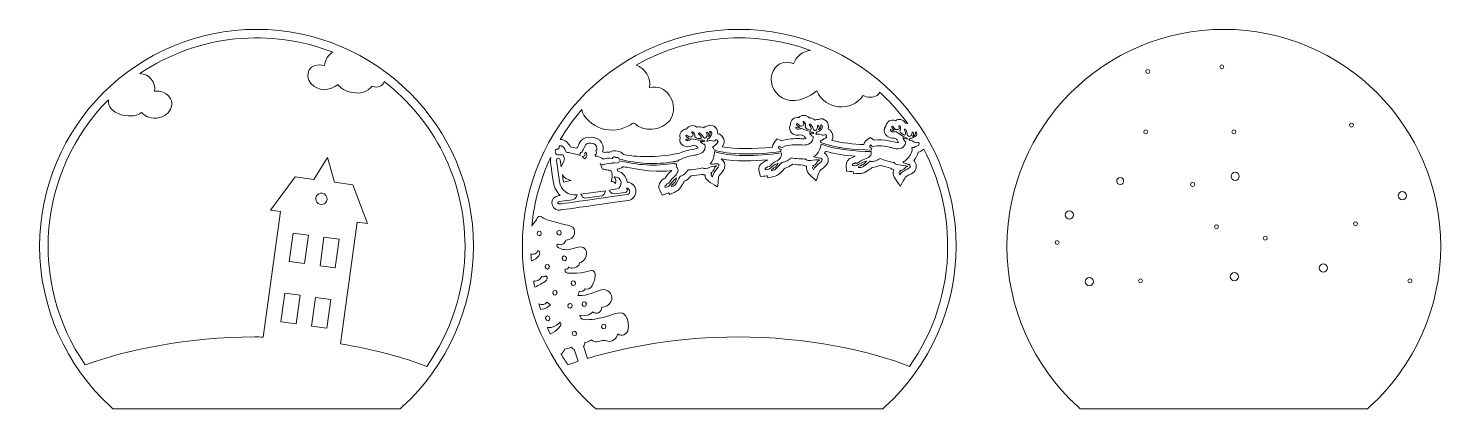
# Model space of a CAD drawing. Header units: inches. Extents: x 51 to 2389, y 25 to 398.
# Drawn here: x 1005 to 2389, y 25 to 398 of the extents above; entities that cross this region are included whole.
import ezdxf

# ---------------------------------------------------------------- set-up
doc = ezdxf.new("R2010")
doc.units = ezdxf.units.IN
doc.header["$MEASUREMENT"] = 0
doc.layers.add('_U+0421_U+043B_U+043E_U+0439 1', color=7, linetype='Continuous')

msp = doc.modelspace()

# ---------------------------------------------------------------- linework, layer by layer
at = {"layer": '_U+0421_U+043B_U+043E_U+0439 1', "color": 1, "lineweight": 9, "true_color": 0xff0000}
for points in [[(1261, 169.1), (1264.9, 197), (1279.8, 195), (1275.9, 167), (1261, 169.1)], [(1309.9, 190.8), (1306, 162.9), (1291.1, 164.9), (1295, 192.9), (1309.9, 190.8)], [(1271.6, 135.9), (1267.7, 107.9), (1252.8, 110), (1256.7, 137.9), (1271.6, 135.9)], [(1301.7, 131.7), (1297.8, 103.8), (1282.9, 105.8), (1286.8, 133.8), (1301.7, 131.7)]]:
    msp.add_lwpolyline(points, dxfattribs=at)
for points, knots in [([(1083.7, 327.7), (1081.9, 313.4), (1105.6, 308.6), (1114.1, 313.8), (1114.3, 313.9), (1115.9, 315), (1116, 315.3), (1117.8, 314.1), (1120.3, 310.1), (1128.3, 309.7), (1144.5, 308.9), (1151.6, 326.2), (1140.2, 333.4), (1136.9, 335.4), (1132.7, 336.7), (1129, 336), (1130.4, 344.9), (1123.8, 353.2), (1114.5, 353.3), (1172.5, 392.6), (1243.9, 397.8), (1303.7, 374.2), (1299.4, 372.3), (1296.2, 366.8), (1295.4, 361.2), (1280.8, 365.2), (1275, 351.7), (1282.2, 343.5), (1288.8, 335.8), (1301.4, 336.2), (1308.7, 342.7), (1311.9, 336), (1333.5, 328.4), (1342.1, 341.1), (1347.3, 338.3), (1353.7, 341.8), (1354, 345.5), (1402.2, 308.2), (1433.2, 249.7), (1433.2, 184.1), (1433.2, 140.2), (1419.3, 99.5), (1395.7, 66.2), (1373.4, 74.8), (1344.5, 82.9), (1311.1, 88.3), (1311.1, 88.3), (1327.6, 207.6), (1327.6, 207.6), (1327.6, 207.6), (1337.5, 206.2), (1337.5, 206.2), (1337.5, 206.2), (1323.2, 244.3), (1323.2, 244.3), (1323.2, 244.3), (1305.4, 246.7), (1305.4, 246.7), (1305.4, 246.7), (1298.5, 271.1), (1298.5, 271.1), (1298.5, 271.1), (1285, 249.6), (1285, 249.6), (1285, 249.6), (1266.7, 252.1), (1266.7, 252.1), (1266.7, 252.1), (1242.6, 219.4), (1242.6, 219.4), (1242.6, 219.4), (1252.5, 218), (1252.5, 218), (1252.5, 218), (1235.4, 95), (1235.4, 95), (1232.7, 95), (1229.9, 95.1), (1227.1, 95.1), (1160.8, 95.1), (1100.7, 82.1), (1061, 67.8), (1005.2, 148.2), (1014.3, 257.6), (1083.7, 327.7)], [0, 0, 0, 0, 1, 1, 1, 2, 2, 2, 3, 3, 3, 4, 4, 4, 5, 5, 5, 6, 6, 6, 7, 7, 7, 8, 8, 8, 9, 9, 9, 10, 10, 10, 11, 11, 11, 12, 12, 12, 13, 13, 13, 14, 14, 14, 15, 15, 15, 16, 16, 16, 17, 17, 17, 18, 18, 18, 19, 19, 19, 20, 20, 20, 21, 21, 21, 22, 22, 22, 23, 23, 23, 24, 24, 24, 25, 25, 25, 26, 26, 26, 27, 27, 27, 28, 28, 28, 28]), ([(1228.9, 396.7), (1111.7, 396.7), (1016.3, 301.3), (1016.3, 184.1), (1016.3, 124.4), (1041.7, 67), (1085.9, 26.8), (1085.9, 26.8), (1088.2, 24.7), (1088.2, 24.7), (1088.2, 24.7), (1369.6, 24.7), (1369.6, 24.7), (1369.6, 24.7), (1372, 26.8), (1372, 26.8), (1416.1, 67), (1441.5, 124.4), (1441.5, 184.1), (1441.5, 301.3), (1346.1, 396.7), (1228.9, 396.7)], [0, 0, 0, 0, 1, 1, 1, 2, 2, 2, 3, 3, 3, 4, 4, 4, 5, 5, 5, 6, 6, 6, 7, 7, 7, 7]), ([(1702, 396.7), (1584.7, 396.7), (1489.4, 301.3), (1489.4, 184.1), (1489.4, 124.4), (1514.7, 67), (1558.9, 26.8), (1558.9, 26.8), (1561.3, 24.7), (1561.3, 24.7), (1561.3, 24.7), (1842.6, 24.7), (1842.6, 24.7), (1842.6, 24.7), (1845, 26.8), (1845, 26.8), (1889.2, 67), (1914.5, 124.4), (1914.5, 184.1), (1914.5, 301.3), (1819.2, 396.7), (1702, 396.7)], [0, 0, 0, 0, 1, 1, 1, 2, 2, 2, 3, 3, 3, 4, 4, 4, 5, 5, 5, 6, 6, 6, 7, 7, 7, 7]), ([(1547.7, 318), (1547.7, 310.9), (1559.8, 301.7), (1566.6, 299.5), (1576.3, 296.4), (1587.1, 298), (1595.4, 303.2), (1596.5, 303.9), (1597.6, 305.3), (1598.8, 304.8), (1600.2, 304.2), (1601.4, 302.6), (1602.8, 301.8), (1613.4, 295.3), (1631.3, 299.1), (1636.2, 311.6), (1641.5, 325.1), (1630.6, 344), (1614, 339.4), (1616, 349), (1609.1, 358.9), (1600.9, 361.6), (1654.2, 392), (1717.1, 396), (1771.9, 376), (1764.5, 375.3), (1757.8, 370.5), (1755.1, 362.9), (1749, 365.9), (1741.8, 364.6), (1737.2, 359.1), (1723.5, 342.3), (1746.8, 311.1), (1777.9, 336.4), (1785.9, 317.7), (1811.7, 314.9), (1823.3, 331.9), (1827.3, 329.6), (1833.4, 329.6), (1837.1, 331.9), (1838.7, 332.9), (1839.4, 334), (1839.4, 335.2), (1849.7, 325.8), (1858.9, 315.5), (1867.1, 304.3), (1866.3, 304.6), (1865.6, 304.8), (1864.9, 304.8), (1862.9, 308.5), (1858.2, 309.5), (1855, 307.1), (1850.9, 308.9), (1846.2, 306.3), (1845.7, 301.9), (1841.1, 296.4), (1846.8, 289.2), (1854.2, 290.1), (1855.3, 289.4), (1855.6, 289.2), (1856.7, 288.5), (1857, 287.5), (1857.5, 286.6), (1858, 285.6), (1855.9, 285.2), (1843.3, 289.9), (1834.1, 288), (1834.1, 288.1), (1830.2, 290.8), (1830.2, 290.8), (1826.7, 287.9), (1824.7, 286.9), (1824.1, 283.7), (1813.9, 284.1), (1802.9, 285.3), (1792.7, 287.8), (1794.7, 291.3), (1793.4, 297.2), (1789.2, 298.9), (1790.7, 304.9), (1785.5, 311), (1779.7, 308.3), (1778.5, 308.4), (1777.3, 308.1), (1776.3, 307.6), (1774.7, 309.3), (1772.5, 310), (1770.4, 309.8), (1767.9, 313), (1763.1, 313.1), (1760.3, 310.1), (1755.9, 311), (1751.9, 307.5), (1752.2, 303.2), (1748.7, 296.8), (1755.9, 291), (1762.8, 293.3), (1764.1, 292.7), (1764.4, 292.6), (1765.6, 292.1), (1766.1, 291.2), (1766.7, 290.3), (1767.4, 289.5), (1765.8, 288.9), (1762.5, 289.4), (1760.7, 289.5), (1756.2, 289.7), (1748.8, 289.5), (1743.5, 287.3), (1743.5, 287.4), (1739.1, 289.3), (1739.1, 289.3), (1736.2, 285.8), (1734.6, 284.4), (1734.5, 281.3), (1716.6, 279.3), (1697.4, 279), (1685.3, 281.6), (1689.7, 286.8), (1685.4, 293.8), (1681, 294.4), (1681.1, 300.6), (1674.7, 305.3), (1669.6, 301.4), (1668.5, 301.3), (1667.4, 300.8), (1666.5, 300), (1664.7, 301.3), (1662.4, 301.6), (1660.3, 300.8), (1657.1, 303.4), (1652.3, 302.4), (1650.3, 298.9), (1646, 298.9), (1642.7, 294.6), (1644, 290.4), (1641.9, 283.4), (1650.3, 279.3), (1656.5, 283), (1657.9, 282.8), (1658.1, 282.8), (1659.5, 282.6), (1660.1, 281.8), (1661, 281.1), (1661.8, 280.4), (1656.7, 278.5), (1650.9, 278.9), (1642.8, 275.1), (1626.1, 271.8), (1605.4, 270.5), (1588.6, 273.9), (1587.1, 275.8), (1584.9, 276.9), (1582.6, 277.1), (1580.2, 278.1), (1577.4, 277.8), (1575.2, 276.4), (1573.4, 276.5), (1571.6, 276.3), (1569.7, 275.9), (1569.1, 276.2), (1568.6, 276.5), (1568.1, 276.7), (1570, 280.8), (1567.9, 291.8), (1554.4, 291), (1545.7, 290.5), (1544.7, 282.6), (1543.4, 280.7), (1543.1, 280.6), (1542.9, 280.4), (1542.6, 280.2), (1540, 280.8), (1538, 281.1), (1536.5, 281.6), (1535.2, 284.2), (1531.4, 289.1), (1526.6, 288.8), (1532.8, 299.2), (1539.8, 308.9), (1547.7, 318)], [0, 0, 0, 0, 1, 1, 1, 2, 2, 2, 3, 3, 3, 4, 4, 4, 5, 5, 5, 6, 6, 6, 7, 7, 7, 8, 8, 8, 9, 9, 9, 10, 10, 10, 11, 11, 11, 12, 12, 12, 13, 13, 13, 14, 14, 14, 15, 15, 15, 16, 16, 16, 17, 17, 17, 18, 18, 18, 19, 19, 19, 20, 20, 20, 21, 21, 21, 22, 22, 22, 23, 23, 23, 24, 24, 24, 25, 25, 25, 26, 26, 26, 27, 27, 27, 28, 28, 28, 29, 29, 29, 30, 30, 30, 31, 31, 31, 32, 32, 32, 33, 33, 33, 34, 34, 34, 35, 35, 35, 36, 36, 36, 37, 37, 37, 38, 38, 38, 39, 39, 39, 40, 40, 40, 41, 41, 41, 42, 42, 42, 43, 43, 43, 44, 44, 44, 45, 45, 45, 46, 46, 46, 47, 47, 47, 48, 48, 48, 49, 49, 49, 50, 50, 50, 51, 51, 51, 52, 52, 52, 53, 53, 53, 54, 54, 54, 55, 55, 55, 56, 56, 56, 57, 57, 57, 58, 58, 58, 59, 59, 59, 60, 60, 60, 60]), ([(2176.9, 396.7), (2059.6, 396.7), (1964.3, 301.3), (1964.3, 184.1), (1964.3, 124.4), (1989.6, 67), (2033.8, 26.8), (2033.8, 26.8), (2036.2, 24.7), (2036.2, 24.7), (2036.2, 24.7), (2317.5, 24.7), (2317.5, 24.7), (2317.5, 24.7), (2319.9, 26.8), (2319.9, 26.8), (2364.1, 67), (2389.4, 124.4), (2389.4, 184.1), (2389.4, 301.3), (2294.1, 396.7), (2176.9, 396.7)], [0, 0, 0, 0, 1, 1, 1, 2, 2, 2, 3, 3, 3, 4, 4, 4, 5, 5, 5, 6, 6, 6, 7, 7, 7, 7]), ([(2174.9, 358), (2172.3, 358), (2172.3, 361.9), (2174.9, 361.9), (2177.5, 361.9), (2177.5, 358), (2174.9, 358)], [0, 0, 0, 0, 1, 1, 1, 2, 2, 2, 2]), ([(2102.3, 357.4), (2104.9, 357.4), (2104.9, 353.5), (2102.3, 353.5), (2099.7, 353.5), (2099.7, 357.4), (2102.3, 357.4)], [0, 0, 0, 0, 1, 1, 1, 2, 2, 2, 2]), ([(2300, 302.8), (2300, 305.4), (2303.9, 305.4), (2303.9, 302.8), (2303.9, 300.2), (2300, 300.2), (2300, 302.8)], [0, 0, 0, 0, 1, 1, 1, 2, 2, 2, 2]), ([(2100.4, 294.2), (2097.8, 294.2), (2097.8, 298.2), (2100.4, 298.2), (2103, 298.2), (2103, 294.2), (2100.4, 294.2)], [0, 0, 0, 0, 1, 1, 1, 2, 2, 2, 2]), ([(2186.8, 294.2), (2184.2, 294.2), (2184.2, 298.2), (2186.8, 298.2), (2189.4, 298.2), (2189.4, 294.2), (2186.8, 294.2)], [0, 0, 0, 0, 1, 1, 1, 2, 2, 2, 2]), ([(1517.3, 271.4), (1517.3, 271.3), (1517.2, 271.4), (1517.3, 271.3), (1516.4, 268.8), (1516.6, 269.2), (1519.8, 246.6), (1520.5, 241.6), (1523, 237.1), (1526.6, 233.8), (1526.6, 233.8), (1524.5, 233.5), (1524.5, 233.5), (1516.3, 232.4), (1516.4, 220.6), (1524.5, 219.5), (1525.9, 219.3), (1521.1, 218.8), (1593.1, 228.9), (1597.3, 229.5), (1601.3, 233.6), (1600.5, 239.2), (1599.9, 243.4), (1596.4, 246.7), (1592.1, 247), (1591.6, 252), (1588, 256.4), (1582.9, 257.7), (1582.7, 258.4), (1582.6, 258.7), (1582.2, 259.6), (1584.2, 259.8), (1586.1, 260.6), (1587.6, 262), (1589.3, 261.7), (1591, 261.5), (1592.7, 261.2), (1625.8, 254.8), (1635.5, 258.8), (1635.8, 258.4), (1632.1, 254.2), (1632.6, 256), (1629.3, 250.9), (1627.9, 250.5), (1626.7, 249.6), (1625.9, 248.4), (1623.4, 246.4), (1622.2, 242.8), (1624.2, 238.9), (1624.2, 238.9), (1626.5, 234.2), (1626.5, 234.2), (1631.2, 235.8), (1631.8, 236), (1632.7, 236.4), (1632.7, 236.4), (1633.8, 234.7), (1633.8, 234.7), (1642.5, 238.8), (1642.6, 238.6), (1645.5, 243.2), (1646.7, 245.2), (1647.6, 246.7), (1648.1, 247.7), (1650.9, 249), (1651.4, 249.5), (1654.7, 253.1), (1657.9, 253.3), (1662.1, 254), (1664.9, 254.5), (1666.1, 254.2), (1667.2, 254), (1668.4, 254.1), (1668.6, 248.5), (1673.1, 246.9), (1680.8, 242.3), (1681.9, 253.3), (1681.2, 252), (1683.8, 255.1), (1685, 256.5), (1686.8, 258.8), (1687.4, 260.6), (1688.6, 264), (1687.4, 267.7), (1684.4, 269.7), (1698.2, 267), (1715.9, 267.5), (1729.9, 268.8), (1729.5, 268.3), (1729.4, 268.2), (1729.1, 268), (1727.7, 267.9), (1726.3, 267.2), (1725.3, 266.2), (1722.5, 264.9), (1720.4, 261.8), (1721.5, 257.4), (1721.5, 257.4), (1722.7, 252.3), (1722.7, 252.3), (1727.7, 252.8), (1728.3, 252.9), (1729.2, 253), (1729.2, 253), (1730, 251.1), (1730, 251.1), (1739.4, 253.3), (1739.4, 253), (1743.2, 256.8), (1744.9, 258.6), (1746, 259.8), (1746.8, 260.7), (1749.8, 261.3), (1750.4, 261.7), (1754.4, 264.4), (1757.2, 264), (1761.7, 263.7), (1764.7, 263.6), (1765.6, 263.1), (1766.6, 262.6), (1768, 262.4), (1766.9, 256.8), (1771.2, 254.1), (1777.5, 248.1), (1781, 258.9), (1780.3, 257.8), (1783.2, 260), (1784.7, 261.1), (1786.9, 262.9), (1787.9, 264.5), (1790.3, 268.2), (1789.1, 273), (1785.6, 275.2), (1785.9, 275.9), (1786.2, 276.5), (1786.5, 277.2), (1795.9, 274.5), (1805.9, 273), (1815.5, 272.3), (1813.7, 271.5), (1813, 271.4), (1812.2, 270.8), (1809, 270.1), (1806.6, 267.3), (1806.7, 262.9), (1806.7, 262.9), (1807, 257.7), (1807, 257.7), (1811.9, 257.2), (1812.5, 257.2), (1813.5, 257.1), (1813.5, 257.1), (1813.8, 255.1), (1813.8, 255.1), (1823.4, 255.4), (1823.5, 255.1), (1827.9, 258.2), (1829.9, 259.5), (1831.3, 260.5), (1832.2, 261.3), (1835.5, 261.3), (1836.2, 261.7), (1840.4, 263.5), (1843.5, 262.4), (1847.6, 261.3), (1850.3, 260.7), (1851.1, 260), (1852.1, 259.4), (1853.3, 258.9), (1851.3, 253.7), (1854.7, 250.4), (1859.9, 243), (1865.4, 252.7), (1864.4, 251.9), (1867.8, 253.6), (1869.5, 254.4), (1872, 255.7), (1873.3, 257.1), (1876.3, 260.2), (1876.1, 265.2), (1873.1, 268), (1874.7, 270.2), (1876.6, 273.5), (1877.2, 276.3), (1879.1, 276.8), (1881.1, 277.4), (1882.7, 279.3), (1897.7, 250.9), (1906.2, 218.5), (1906.2, 184.1), (1906.2, 140.2), (1892.4, 99.5), (1868.8, 66.2), (1829.3, 81.5), (1768.9, 95.1), (1700.2, 95.1), (1643.7, 95.1), (1591.8, 85.7), (1553.1, 74), (1553.1, 74), (1549.3, 86.2), (1549.3, 86.2), (1550.2, 86.9), (1550.7, 88), (1550.4, 89.4), (1554.4, 90.4), (1554.6, 91), (1556.4, 91.6), (1556.7, 91.6), (1556.9, 91.8), (1556.9, 92.1), (1560.7, 89), (1564.4, 90.9), (1568.1, 91.6), (1571.6, 92.3), (1574.5, 89), (1579, 92.1), (1581.1, 93.5), (1582.3, 95.7), (1583.1, 98.1), (1586.3, 94.9), (1592.2, 97.1), (1593.2, 103.3), (1594.1, 109), (1591.7, 119), (1585.1, 118.8), (1579.4, 118.6), (1572.2, 114.3), (1560.4, 112.6), (1553.5, 111.6), (1545.3, 111.3), (1545.7, 116.3), (1546.9, 115.3), (1553.1, 116.2), (1554.7, 116.9), (1555, 117.1), (1557.6, 118.6), (1558.4, 119.6), (1561.9, 116.6), (1566.8, 118.8), (1567.4, 124.4), (1570.9, 124.1), (1574.5, 126), (1576.2, 129.4), (1579.2, 135.4), (1574.7, 141.4), (1568.9, 141.5), (1563.1, 141.5), (1553.5, 134.4), (1543.9, 135.8), (1544.3, 137), (1545.2, 140.1), (1545.1, 140.1), (1548.1, 139), (1550, 140.1), (1550.8, 142.1), (1553.5, 141.3), (1556, 142), (1557.7, 145.3), (1559.4, 148.6), (1563.2, 156.9), (1558.9, 159.9), (1556.1, 161.8), (1555.1, 158.2), (1542.9, 157.6), (1539.9, 157.4), (1536.8, 157.4), (1533.8, 157.7), (1531.5, 157.9), (1530.4, 161.5), (1531.4, 161.4), (1533.1, 161.4), (1534.1, 162.2), (1534.9, 163.4), (1535.9, 163.1), (1536.9, 162.5), (1538.1, 162.5), (1541.7, 162.4), (1544.9, 164.6), (1545.5, 167.6), (1551, 168.9), (1555.8, 178.8), (1549.2, 182.7), (1545.4, 184.9), (1540.7, 181), (1532.4, 180.6), (1528.4, 180.5), (1521.6, 182.7), (1523.5, 185.9), (1523.7, 186.3), (1526.8, 184.5), (1529.4, 186.3), (1531, 187.4), (1531.5, 188.6), (1532.1, 190.1), (1541.8, 190.1), (1543, 202), (1536.9, 203.8), (1534.8, 204.5), (1511.8, 209.4), (1508, 212.8), (1506.5, 214.1), (1504.4, 213.4), (1503.9, 211.4), (1503.6, 209.8), (1500.9, 207.3), (1498.7, 204.1), (1501, 228), (1507.4, 250.6), (1517.3, 271.4)], [0, 0, 0, 0, 1, 1, 1, 2, 2, 2, 3, 3, 3, 4, 4, 4, 5, 5, 5, 6, 6, 6, 7, 7, 7, 8, 8, 8, 9, 9, 9, 10, 10, 10, 11, 11, 11, 12, 12, 12, 13, 13, 13, 14, 14, 14, 15, 15, 15, 16, 16, 16, 17, 17, 17, 18, 18, 18, 19, 19, 19, 20, 20, 20, 21, 21, 21, 22, 22, 22, 23, 23, 23, 24, 24, 24, 25, 25, 25, 26, 26, 26, 27, 27, 27, 28, 28, 28, 29, 29, 29, 30, 30, 30, 31, 31, 31, 32, 32, 32, 33, 33, 33, 34, 34, 34, 35, 35, 35, 36, 36, 36, 37, 37, 37, 38, 38, 38, 39, 39, 39, 40, 40, 40, 41, 41, 41, 42, 42, 42, 43, 43, 43, 44, 44, 44, 45, 45, 45, 46, 46, 46, 47, 47, 47, 48, 48, 48, 49, 49, 49, 50, 50, 50, 51, 51, 51, 52, 52, 52, 53, 53, 53, 54, 54, 54, 55, 55, 55, 56, 56, 56, 57, 57, 57, 58, 58, 58, 59, 59, 59, 60, 60, 60, 61, 61, 61, 62, 62, 62, 63, 63, 63, 64, 64, 64, 65, 65, 65, 66, 66, 66, 67, 67, 67, 68, 68, 68, 69, 69, 69, 70, 70, 70, 71, 71, 71, 72, 72, 72, 73, 73, 73, 74, 74, 74, 75, 75, 75, 76, 76, 76, 77, 77, 77, 78, 78, 78, 79, 79, 79, 80, 80, 80, 81, 81, 81, 82, 82, 82, 83, 83, 83, 84, 84, 84, 85, 85, 85, 86, 86, 86, 87, 87, 87, 88, 88, 88, 89, 89, 89, 90, 90, 90, 91, 91, 91, 92, 92, 92, 93, 93, 93, 94, 94, 94, 95, 95, 95, 96, 96, 96, 97, 97, 97, 98, 98, 98, 99, 99, 99, 100, 100, 100, 101, 101, 101, 102, 102, 102, 103, 103, 103, 103]), ([(2075.3, 244.6), (2070.9, 244.6), (2070.8, 251.3), (2075.3, 251.3), (2079.7, 251.3), (2079.7, 244.6), (2075.3, 244.6)], [0, 0, 0, 0, 1, 1, 1, 2, 2, 2, 2]), ([(2192, 252.6), (2192, 250.3), (2190.2, 248.6), (2188, 248.6), (2185.8, 248.6), (2184, 250.3), (2184, 252.6), (2184, 254.8), (2185.8, 256.6), (2188, 256.6), (2190.2, 256.6), (2192, 254.8), (2192, 252.6)], [0, 0, 0, 0, 1, 1, 1, 2, 2, 2, 3, 3, 3, 4, 4, 4, 4]), ([(1298, 229.7), (1297.3, 224.9), (1291.1, 223.2), (1288.1, 227.1), (1285.1, 231.1), (1288.3, 236.7), (1293.3, 236), (1296.3, 235.6), (1298.4, 232.8), (1298, 229.7)], [0, 0, 0, 0, 1, 1, 1, 2, 2, 2, 3, 3, 3, 3]), ([(2144.3, 244.6), (2144.3, 247.2), (2148.3, 247.2), (2148.3, 244.6), (2148.3, 242), (2144.3, 242), (2144.3, 244.6)], [0, 0, 0, 0, 1, 1, 1, 2, 2, 2, 2]), ([(2355.8, 233.6), (2355.8, 231.4), (2354, 229.6), (2351.8, 229.6), (2349.6, 229.6), (2347.8, 231.4), (2347.8, 233.6), (2347.8, 235.8), (2349.6, 237.6), (2351.8, 237.6), (2354, 237.6), (2355.8, 235.8), (2355.8, 233.6)], [0, 0, 0, 0, 1, 1, 1, 2, 2, 2, 3, 3, 3, 4, 4, 4, 4]), ([(2021.5, 214.7), (2021.5, 216.9), (2023.3, 218.7), (2025.5, 218.7), (2027.7, 218.7), (2029.5, 216.9), (2029.5, 214.7), (2029.5, 212.4), (2027.7, 210.7), (2025.5, 210.7), (2023.3, 210.7), (2021.5, 212.4), (2021.5, 214.7)], [0, 0, 0, 0, 1, 1, 1, 2, 2, 2, 3, 3, 3, 4, 4, 4, 4]), ([(2307.8, 206), (2307.8, 203.4), (2303.9, 203.4), (2303.9, 206), (2303.9, 208.6), (2307.8, 208.6), (2307.8, 206)], [0, 0, 0, 0, 1, 1, 1, 2, 2, 2, 2]), ([(1505.6, 198.9), (1508.3, 199.3), (1509, 194.6), (1506.2, 194.2), (1503.4, 193.9), (1502.8, 198.6), (1505.6, 198.9)], [0, 0, 0, 0, 1, 1, 1, 2, 2, 2, 2]), ([(1525.1, 199.6), (1527.8, 199.9), (1528.5, 195.2), (1525.7, 194.9), (1522.9, 194.5), (1522.3, 199.2), (1525.1, 199.6)], [0, 0, 0, 0, 1, 1, 1, 2, 2, 2, 2]), ([(2171.6, 203.1), (2171.6, 200.5), (2167.7, 200.5), (2167.7, 203.1), (2167.7, 205.7), (2171.6, 205.7), (2171.6, 203.1)], [0, 0, 0, 0, 1, 1, 1, 2, 2, 2, 2]), ([(2217.5, 190.1), (2214.9, 190.1), (2214.9, 194), (2217.5, 194), (2220.1, 194), (2220.1, 190.1), (2217.5, 190.1)], [0, 0, 0, 0, 1, 1, 1, 2, 2, 2, 2]), ([(2013.5, 189.6), (2016.1, 189.6), (2016.1, 185.7), (2013.5, 185.7), (2010.9, 185.7), (2010.9, 189.6), (2013.5, 189.6)], [0, 0, 0, 0, 1, 1, 1, 2, 2, 2, 2]), ([(1497.8, 176.6), (1499.6, 175.9), (1501.7, 176.3), (1503.3, 177.4), (1503.9, 177.9), (1504.8, 179.8), (1505.2, 179.6), (1508.7, 178.2), (1505.1, 171.4), (1498.2, 169.8), (1498, 172.1), (1497.9, 174.4), (1497.8, 176.6)], [0, 0, 0, 0, 1, 1, 1, 2, 2, 2, 3, 3, 3, 4, 4, 4, 4]), ([(1511.7, 163.7), (1511.3, 166.8), (1515.5, 167.3), (1515.9, 164.2), (1516.3, 161.1), (1512.1, 160.6), (1511.7, 163.7)], [0, 0, 0, 0, 1, 1, 1, 2, 2, 2, 2]), ([(1528.5, 171.9), (1528, 175), (1532.3, 175.5), (1532.7, 172.4), (1533.1, 169.3), (1528.9, 168.8), (1528.5, 171.9)], [0, 0, 0, 0, 1, 1, 1, 2, 2, 2, 2]), ([(2278.4, 162.7), (2278.4, 160.5), (2276.6, 158.7), (2274.4, 158.7), (2272.2, 158.7), (2270.4, 160.5), (2270.4, 162.7), (2270.4, 164.9), (2272.2, 166.7), (2274.4, 166.7), (2276.6, 166.7), (2278.4, 164.9), (2278.4, 162.7)], [0, 0, 0, 0, 1, 1, 1, 2, 2, 2, 3, 3, 3, 4, 4, 4, 4]), ([(1501.7, 143.8), (1501.3, 145.8), (1500.9, 147.9), (1500.5, 150), (1500.9, 149.9), (1501.3, 149.9), (1501.7, 149.9), (1506.3, 150), (1507.9, 153.5), (1508.6, 154.5), (1509.9, 153.9), (1511.1, 153.9), (1512.5, 155), (1513.3, 155.7), (1514.7, 152.2), (1512.9, 150.6), (1509.5, 147.6), (1505.5, 146.1), (1501.7, 143.8)], [0, 0, 0, 0, 1, 1, 1, 2, 2, 2, 3, 3, 3, 4, 4, 4, 5, 5, 5, 6, 6, 6, 6]), ([(2045, 153.3), (2047.2, 153.3), (2049, 151.5), (2049, 149.3), (2049, 147.1), (2047.2, 145.3), (2045, 145.3), (2042.8, 145.3), (2041, 147.1), (2041, 149.3), (2041, 151.5), (2042.8, 153.3), (2045, 153.3)], [0, 0, 0, 0, 1, 1, 1, 2, 2, 2, 3, 3, 3, 4, 4, 4, 4]), ([(2187.2, 158.2), (2189.4, 158.2), (2191.2, 156.4), (2191.2, 154.2), (2191.2, 152), (2189.4, 150.2), (2187.2, 150.2), (2185, 150.2), (2183.2, 152), (2183.2, 154.2), (2183.2, 156.4), (2185, 158.2), (2187.2, 158.2)], [0, 0, 0, 0, 1, 1, 1, 2, 2, 2, 3, 3, 3, 4, 4, 4, 4]), ([(1523.4, 138.5), (1523.9, 135.4), (1519.6, 134.9), (1519.2, 138), (1518.8, 141.1), (1523, 141.6), (1523.4, 138.5)], [0, 0, 0, 0, 1, 1, 1, 2, 2, 2, 2]), ([(1537.2, 147.5), (1536.8, 150.6), (1541, 151.1), (1541.4, 148), (1541.9, 144.9), (1537.6, 144.4), (1537.2, 147.5)], [0, 0, 0, 0, 1, 1, 1, 2, 2, 2, 2]), ([(2095.2, 148.1), (2092.6, 148.1), (2092.6, 152), (2095.2, 152), (2097.8, 152), (2097.8, 148.1), (2095.2, 148.1)], [0, 0, 0, 0, 1, 1, 1, 2, 2, 2, 2]), ([(2359.2, 148.1), (2356.6, 148.1), (2356.6, 152), (2359.2, 152), (2361.8, 152), (2361.8, 148.1), (2359.2, 148.1)], [0, 0, 0, 0, 1, 1, 1, 2, 2, 2, 2]), ([(1507.3, 122), (1506.7, 123.8), (1506.2, 125.6), (1505.7, 127.4), (1508.7, 126.2), (1511.6, 126.6), (1513.4, 129.3), (1513.4, 129.2), (1515.9, 127.3), (1516.9, 126.6), (1514.4, 124.1), (1512.1, 122.8), (1507.3, 122)], [0, 0, 0, 0, 1, 1, 1, 2, 2, 2, 3, 3, 3, 4, 4, 4, 4]), ([(1536.4, 123.2), (1533.6, 122.9), (1533, 127.6), (1535.8, 127.9), (1538.6, 128.3), (1539.2, 123.6), (1536.4, 123.2)], [0, 0, 0, 0, 1, 1, 1, 2, 2, 2, 2]), ([(1552.2, 127.5), (1552.6, 124.4), (1548.4, 123.9), (1548, 127), (1547.6, 130.1), (1551.8, 130.6), (1552.2, 127.5)], [0, 0, 0, 0, 1, 1, 1, 2, 2, 2, 2]), ([(1514, 115.7), (1516.8, 116), (1517.4, 111.3), (1514.6, 111), (1511.8, 110.7), (1511.2, 115.3), (1514, 115.7)], [0, 0, 0, 0, 1, 1, 1, 2, 2, 2, 2]), ([(1516.8, 97.8), (1515.8, 99.9), (1514.9, 101.9), (1514, 104), (1514, 104), (1514.1, 104.5), (1514.1, 104.5), (1515.4, 104.1), (1518.3, 104.5), (1518.7, 104.6), (1520.4, 105), (1525.9, 108.2), (1526.3, 109.7), (1529.4, 105.9), (1522.8, 101.2), (1516.8, 97.8)], [0, 0, 0, 0, 1, 1, 1, 2, 2, 2, 3, 3, 3, 4, 4, 4, 5, 5, 5, 5]), ([(1542.5, 98.8), (1543, 95.7), (1538.7, 95.2), (1538.3, 98.3), (1537.9, 101.4), (1542.1, 101.9), (1542.5, 98.8)], [0, 0, 0, 0, 1, 1, 1, 2, 2, 2, 2]), ([(1571.3, 105.6), (1571.7, 102.6), (1567.5, 102), (1567.1, 105.1), (1566.7, 108.2), (1570.9, 108.7), (1571.3, 105.6)], [0, 0, 0, 0, 1, 1, 1, 2, 2, 2, 2]), ([(1530.8, 83.2), (1531, 83), (1531.2, 82.9), (1531.5, 83.1), (1533.3, 83.8), (1533.8, 83.3), (1537.6, 85), (1538.1, 83.7), (1539.2, 83.1), (1540.3, 83.1), (1540.3, 83.1), (1544, 71.2), (1544, 71.2), (1540.5, 70), (1537.2, 68.9), (1534.1, 67.8), (1531.7, 71.2), (1529.3, 74.8), (1527.2, 78.4), (1528.9, 79.5), (1530.2, 81), (1530.8, 83.2)], [0, 0, 0, 0, 1, 1, 1, 2, 2, 2, 3, 3, 3, 4, 4, 4, 5, 5, 5, 6, 6, 6, 7, 7, 7, 7])]:
    msp.add_open_spline(points, degree=3, knots=knots, dxfattribs=at)
at = {"layer": '_U+0421_U+043B_U+043E_U+0439 1', "color": 7, "lineweight": 9, "true_color": 0xffffff}
for points, knots in [([(1877.9, 283.9), (1878.4, 284.5), (1878.3, 285.3), (1877.9, 285.6), (1877.7, 285.7), (1877.5, 285.7), (1877, 285.7), (1874, 285.4), (1874.9, 285.3), (1871.6, 287.4), (1870.6, 288), (1869.6, 287.7), (1868.2, 288.1), (1868.7, 288.5), (1868.9, 289.2), (1869.6, 289.7), (1870.3, 290.1), (1871.6, 289.7), (1873.2, 290.9), (1875.1, 291.7), (1876.6, 293.2), (1875.8, 295.4), (1875.5, 296.3), (1874.2, 295.8), (1874.5, 294.9), (1874.5, 294.8), (1874.6, 294.7), (1874.6, 294.6), (1874.2, 292.6), (1872.9, 292.1), (1871.7, 291.7), (1872.5, 292.4), (1872.9, 293.5), (1872.7, 294.5), (1872.7, 294.8), (1872.7, 295), (1872.7, 295.3), (1872.5, 296.2), (1871.1, 296.1), (1871.3, 295.2), (1871.5, 293.9), (1870.2, 292.1), (1868.8, 291.5), (1868.1, 291.5), (1867.5, 291.9), (1867, 292.7), (1866.3, 293.8), (1866.8, 295.5), (1865.8, 296.9), (1865.6, 297.5), (1865.3, 298), (1865.1, 298.5), (1864.7, 299.3), (1863.4, 298.8), (1863.8, 298), (1864.8, 295.7), (1865.3, 295.1), (1864.3, 293), (1864, 293), (1863.7, 293), (1863.4, 293.1), (1861.6, 294.1), (1860, 294.9), (1859.3, 296.9), (1860.7, 299.7), (1859.8, 300.4), (1859.6, 301.9), (1859.5, 302.8), (1858.1, 302.6), (1858.2, 301.7), (1858.4, 300.7), (1858.8, 300.3), (1858.6, 299.2), (1858, 298.4), (1856, 298.4), (1855.1, 298.6), (1854.1, 299.3), (1853.3, 300.2), (1852.9, 301.3), (1852.6, 302.1), (1851.3, 301.6), (1851.6, 300.8), (1852, 299.6), (1852.9, 298.6), (1853.8, 297.7), (1853, 297.4), (1852, 297.4), (1851.2, 298.2), (1850.5, 298.8), (1849.6, 297.7), (1850.3, 297.1), (1852.3, 295.3), (1854.2, 296.3), (1855.3, 296.5), (1865.6, 289.1), (1866.4, 291.2), (1866.5, 289), (1865.5, 289.4), (1865.3, 289.3), (1864.2, 289.7), (1862.5, 290.4), (1862.1, 290.7), (1862.6, 289.6), (1863.9, 286.9), (1864.4, 286.6), (1865.1, 286.4), (1864.9, 285), (1864.4, 282.8), (1862.6, 281.3), (1858.6, 277.9), (1852.9, 280.4), (1850, 281), (1845.9, 282), (1836.9, 283.6), (1833.2, 281.5), (1832.2, 282.2), (1831.9, 282.3), (1830.5, 283.3), (1829, 282.2), (1830.3, 280.2), (1831.9, 279.9), (1831.6, 279.3), (1831.4, 278.8), (1831.3, 278.3), (1815.8, 278.5), (1797.4, 280.1), (1781.9, 285.7), (1781.7, 286.2), (1781.5, 286.9), (1781.2, 287.5), (1782.2, 287.2), (1782.7, 287.7), (1783.2, 288), (1786.1, 290), (1783.5, 288.5), (1786.5, 290), (1787.9, 290.7), (1787.8, 291.5), (1787.3, 291.7), (1787.6, 292.4), (1787.4, 293.1), (1787, 293.4), (1786.8, 293.5), (1786.5, 293.4), (1786.1, 293.3), (1783.2, 292.5), (1784.1, 292.6), (1780.4, 293.9), (1779.4, 294.3), (1778.4, 293.8), (1776.9, 294), (1777.4, 294.4), (1777.4, 295.2), (1778, 295.8), (1778.6, 296.4), (1779.9, 296.2), (1781.3, 297.6), (1783, 298.9), (1784.2, 300.6), (1783, 302.6), (1782.5, 303.4), (1781.3, 302.7), (1781.8, 301.9), (1781.9, 301.8), (1781.9, 301.6), (1782, 301.5), (1781.9, 299.6), (1780.8, 298.8), (1779.6, 298.2), (1780.4, 299), (1780.5, 300.1), (1780.2, 301.1), (1780.1, 301.4), (1780.1, 301.7), (1780, 301.9), (1779.6, 302.7), (1778.3, 302.3), (1778.6, 301.5), (1779.1, 300.3), (1778.2, 298.3), (1776.9, 297.4), (1776.2, 297.3), (1775.5, 297.5), (1774.9, 298.2), (1774, 299.2), (1774.1, 301), (1772.9, 302.2), (1772.6, 302.7), (1772.2, 303.1), (1771.9, 303.6), (1771.4, 304.3), (1770.2, 303.5), (1770.7, 302.8), (1772.2, 300.8), (1772.8, 300.3), (1772.1, 298), (1771.9, 297.9), (1771.6, 297.9), (1771.3, 297.9), (1769.3, 298.6), (1767.6, 299), (1766.5, 300.8), (1767.4, 303.9), (1766.4, 304.4), (1765.9, 305.8), (1765.6, 306.7), (1764.3, 306.3), (1764.5, 305.4), (1764.9, 304.4), (1765.4, 304.2), (1765.4, 303), (1765, 302.2), (1763, 301.7), (1762.1, 301.7), (1761, 302.3), (1760, 302.9), (1759.4, 304), (1758.9, 304.7), (1757.7, 304), (1758.2, 303.2), (1758.9, 302.1), (1759.9, 301.3), (1761, 300.6), (1760.2, 300.1), (1759.2, 300), (1758.3, 300.6), (1757.5, 301), (1756.8, 299.8), (1757.6, 299.3), (1760, 297.9), (1761.6, 299.3), (1762.7, 299.7), (1773.7, 294.7), (1774.6, 296.6), (1775.1, 294.5), (1774, 294.7), (1773.9, 294.6), (1772.7, 294.8), (1770.9, 295.1), (1770.4, 295.4), (1771.2, 294.3), (1773, 292), (1773.5, 291.8), (1774.3, 291.7), (1774.3, 290.3), (1774.2, 288), (1772.8, 286.2), (1769.5, 282.2), (1763.4, 283.4), (1760.4, 283.5), (1756.3, 283.7), (1747.1, 283.5), (1743.9, 280.7), (1742.7, 281.2), (1742.4, 281.3), (1740.8, 282), (1739.7, 280.6), (1741.3, 278.9), (1742.9, 279), (1742.7, 278.2), (1742.6, 277.5), (1742.6, 276.9), (1718.9, 273.6), (1690.9, 273.2), (1677.3, 278.6), (1677.1, 279.5), (1676.6, 280.5), (1675.7, 281.5), (1676.7, 281.4), (1677.2, 282), (1677.6, 282.4), (1679.9, 285), (1677.8, 282.9), (1680.4, 285.1), (1681.6, 286.1), (1681.3, 286.9), (1680.8, 286.9), (1680.9, 287.7), (1680.5, 288.3), (1680.1, 288.5), (1679.8, 288.6), (1679.6, 288.5), (1679.2, 288.2), (1676.6, 286.8), (1677.4, 287.1), (1673.5, 287.6), (1672.4, 287.7), (1671.6, 287), (1670.1, 286.9), (1670.5, 287.4), (1670.3, 288.1), (1670.8, 288.9), (1671.3, 289.5), (1672.6, 289.7), (1673.6, 291.4), (1675, 293), (1675.8, 294.9), (1674.1, 296.6), (1673.5, 297.3), (1672.5, 296.3), (1673.1, 295.7), (1673.2, 295.6), (1673.3, 295.4), (1673.4, 295.3), (1673.8, 293.4), (1672.9, 292.4), (1671.9, 291.6), (1672.4, 292.6), (1672.3, 293.7), (1671.7, 294.5), (1671.6, 294.8), (1671.5, 295), (1671.4, 295.3), (1670.8, 296), (1669.6, 295.3), (1670.1, 294.6), (1670.9, 293.5), (1670.4, 291.3), (1669.3, 290.2), (1668.7, 289.9), (1668, 290), (1667.2, 290.5), (1666.2, 291.3), (1665.8, 293), (1664.4, 294), (1664, 294.4), (1663.5, 294.7), (1663.1, 295.1), (1662.4, 295.7), (1661.4, 294.7), (1662.1, 294.1), (1664, 292.4), (1664.7, 292.1), (1664.6, 289.8), (1664.3, 289.6), (1664.1, 289.5), (1663.8, 289.5), (1661.7, 289.6), (1659.9, 289.7), (1658.5, 291.2), (1658.6, 294.4), (1657.5, 294.7), (1656.8, 296), (1656.3, 296.8), (1655.1, 296.1), (1655.5, 295.3), (1656.1, 294.3), (1656.6, 294.3), (1656.9, 293.1), (1656.7, 292.2), (1654.9, 291.3), (1653.9, 291.1), (1652.8, 291.4), (1651.7, 291.9), (1650.9, 292.7), (1650.2, 293.4), (1649.2, 292.4), (1649.9, 291.7), (1650.7, 290.8), (1651.9, 290.2), (1653.1, 289.8), (1652.5, 289.2), (1651.5, 288.8), (1650.5, 289.1), (1649.6, 289.4), (1649.3, 288.1), (1650.1, 287.8), (1652.7, 287), (1654, 288.6), (1655, 289.3), (1667.1, 286.8), (1667.3, 288.9), (1668.3, 287), (1667.1, 286.9), (1667, 286.8), (1665.8, 286.7), (1664, 286.6), (1663.5, 286.8), (1664.5, 285.9), (1666.7, 284), (1667.2, 284), (1668.1, 284), (1669.1, 280.5), (1668.1, 277.7), (1665.8, 275.9), (1659.8, 273), (1660.9, 273.9), (1656.4, 273), (1652.7, 272.3), (1645.1, 270.4), (1641.8, 267.6), (1640.8, 267.4), (1639.7, 267.2), (1638.7, 267), (1638.4, 267.1), (1638, 267.1), (1637.6, 267.2), (1637.5, 267.1), (1637.5, 266.9), (1637.4, 266.8), (1620.6, 263.9), (1602.6, 264.7), (1584.4, 269.5), (1583.9, 270.7), (1582.5, 271.5), (1580.9, 271.1), (1580.1, 272.3), (1578.1, 271.9), (1577.5, 270), (1574.1, 271), (1569.5, 270), (1568.9, 269.4), (1567, 270.7), (1564.8, 271.8), (1562.6, 272.2), (1562.6, 272.2), (1562.5, 272.2), (1562.5, 272.2), (1561.1, 272.4), (1561.7, 272.4), (1560.8, 272.5), (1560.7, 272.8), (1560.7, 273.1), (1560.7, 273.5), (1562.6, 275.2), (1562.1, 276.6), (1561.5, 278.1), (1561.9, 278.2), (1562.2, 278.3), (1562.2, 278.8), (1562.7, 279), (1562.9, 279.6), (1562.5, 280), (1562.4, 282.9), (1560.6, 284.7), (1558, 284.8), (1557, 285), (1555.9, 285.1), (1554.7, 285.1), (1551.8, 284.9), (1550.5, 282.8), (1549.9, 280.4), (1549.5, 279.7), (1549.1, 278.8), (1548.8, 278.1), (1548.3, 277.5), (1547.6, 276.8), (1548.1, 276.1), (1546.1, 276.2), (1545.3, 274.4), (1546.1, 272.9), (1542.5, 274.5), (1537.9, 274.9), (1534.5, 275.9), (1534.2, 276), (1533.9, 276), (1533.7, 276), (1533.2, 276.2), (1532.7, 276.4), (1532.3, 276.4), (1531.1, 277.9), (1531.6, 279.9), (1527.9, 282.6), (1526.5, 283.6), (1524.9, 281.9), (1525.6, 280.2), (1524.9, 280.2), (1524.3, 279.8), (1524.1, 279.2), (1522.3, 279.8), (1520.8, 278.1), (1522.2, 276.4), (1521.9, 275.8), (1521.9, 275.2), (1522.3, 274.6), (1522.9, 273.6), (1523.8, 273.5), (1529.5, 273.5), (1529.6, 272.4), (1530.3, 271.1), (1530.8, 270), (1530.9, 267.8), (1528.4, 264.3), (1527.5, 262), (1527.5, 262), (1526.5, 268.7), (1526.5, 268.7), (1526.2, 271.2), (1522.4, 270.7), (1522.8, 268.2), (1522.8, 268.2), (1525.7, 247.4), (1525.7, 247.4), (1526.9, 239.1), (1534.6, 233.3), (1543, 234.4), (1543, 234.4), (1542.2, 230), (1538.3, 229.5), (1524.9, 227.6), (1524.1, 227.9), (1524.3, 226.4), (1524.5, 224.7), (1521.2, 224.8), (1592.3, 234.8), (1593.3, 235), (1594.9, 236.2), (1594.6, 238.3), (1594.4, 240), (1592.9, 241.2), (1591.3, 241.1), (1591.6, 240.6), (1592.2, 240.1), (1592.3, 239.5), (1592.5, 238.2), (1591.6, 237), (1590.3, 236.8), (1590.3, 236.8), (1579.3, 235.3), (1579.3, 235.3), (1577.4, 235.6), (1574.7, 237.2), (1574.5, 239), (1574.5, 239), (1582.3, 240.2), (1582.3, 240.2), (1584.5, 240.5), (1586.5, 243.8), (1586.1, 246.7), (1585.7, 250), (1582.7, 252.4), (1579.4, 252.1), (1581.1, 250.3), (1581.5, 247.6), (1580.4, 245.3), (1579.7, 247.7), (1577.7, 247.5), (1576.4, 247.6), (1577.3, 250.4), (1578, 253.7), (1577.1, 256.3), (1575.8, 260.3), (1571.3, 257.8), (1568.7, 259.6), (1568.4, 259.8), (1568.1, 259.8), (1567.8, 259.7), (1567.4, 261.2), (1566.7, 262.5), (1566, 264.2), (1565.9, 264.3), (1565.9, 264.4), (1565.9, 264.5), (1565.8, 264.6), (1565.8, 264.6), (1565.8, 264.7), (1565.9, 264.7), (1566, 264.7), (1566.1, 264.7), (1567.9, 263.8), (1568, 263.6), (1570.2, 264.4), (1572.7, 265.4), (1575.8, 265.3), (1578.5, 265.6), (1578.9, 265.7), (1579.1, 265.9), (1579.2, 266.2), (1581.6, 264.6), (1584.1, 266), (1584.5, 267.9), (1601.9, 263.5), (1619.8, 262.2), (1637.9, 265.4), (1638.4, 264.8), (1639.4, 264.5), (1640.3, 264.7), (1640.1, 261.5), (1641.7, 260.8), (1641.9, 259.5), (1642.5, 256.1), (1639.3, 253.1), (1636.9, 251), (1634.5, 248.9), (1633.5, 245.2), (1631.6, 245.2), (1631.3, 245.2), (1631.1, 245.3), (1631, 245.2), (1630.8, 245), (1631, 244.5), (1630.8, 244.2), (1630.5, 243.9), (1630.3, 244), (1629.8, 243.8), (1628.9, 243.4), (1629, 242.5), (1629.5, 241.5), (1636, 243.8), (1632.6, 244.8), (1640.6, 251.1), (1639.7, 249.6), (1639.3, 245.9), (1637.8, 245.8), (1637.6, 245.8), (1637.4, 245.9), (1637.3, 245.7), (1637.1, 245.5), (1637.3, 245.1), (1637.2, 244.8), (1637, 244.5), (1636.7, 244.6), (1636.4, 244.4), (1635.6, 243.9), (1635.4, 243.1), (1635.9, 242.3), (1639.1, 243.8), (1639, 244), (1640, 245.6), (1645.4, 254.6), (1642.4, 251.6), (1645.2, 253), (1647.8, 254.1), (1647.3, 253.9), (1650.1, 256.9), (1650.6, 257.4), (1651.2, 258.1), (1651.8, 258.9), (1655.3, 258.8), (1664.3, 260.3), (1665.9, 260.9), (1667.3, 259.1), (1670.4, 260.5), (1673.2, 261.4), (1676.6, 262.5), (1679.6, 263.1), (1679.7, 262.8), (1679.8, 262.6), (1678.8, 262.5), (1678.1, 261.4), (1677.2, 260.2), (1678, 259.6), (1676.2, 257.5), (1675.8, 257.1), (1675.6, 256.8), (1675.2, 256.6), (1674.6, 256.2), (1674.2, 256.1), (1674.2, 256), (1674.3, 255.8), (1674.8, 255.9), (1674.9, 255.6), (1675, 255.4), (1674.8, 254.9), (1674.4, 254.7), (1674.1, 253.6), (1675.1, 252.6), (1675.8, 252.2), (1676.4, 258.3), (1684.8, 262.7), (1681, 264.8), (1680.4, 265.1), (1679.9, 264.9), (1679.1, 264.8), (1677.8, 264.6), (1674.7, 264.5), (1673.4, 264.8), (1676.3, 267.6), (1677.7, 273.2), (1677.6, 276.9), (1691.7, 271.7), (1719.3, 272.2), (1742.9, 275.5), (1743.1, 274.7), (1743.4, 274.2), (1743.3, 273.5), (1743.2, 271.8), (1741.8, 270), (1741.2, 269.4), (1739.9, 268.2), (1738.1, 267.2), (1736.5, 266.4), (1733.8, 264.9), (1731.9, 261.4), (1730.1, 261.9), (1729.8, 262), (1729.7, 262.1), (1729.5, 262), (1729.3, 261.9), (1729.4, 261.4), (1729.1, 261.1), (1728.8, 260.8), (1728.6, 261), (1728.1, 260.9), (1727.1, 260.7), (1727, 259.8), (1727.3, 258.8), (1734.1, 259.5), (1731.1, 261.3), (1740.2, 265.6), (1739, 264.3), (1737.8, 260.9), (1736.3, 261.1), (1736.1, 261.1), (1735.9, 261.2), (1735.8, 261.1), (1735.6, 261), (1735.7, 260.5), (1735.5, 260.2), (1735.3, 260), (1735, 260.1), (1734.6, 260), (1733.7, 259.7), (1733.3, 259), (1733.7, 258.1), (1737.1, 258.8), (1737.1, 259.1), (1738.4, 260.5), (1745.7, 268), (1742.1, 265.8), (1745.1, 266.4), (1747.9, 267), (1747.3, 266.9), (1750.8, 269.2), (1751.4, 269.6), (1752.1, 270.1), (1752.9, 270.8), (1756.3, 269.9), (1765.3, 269.4), (1767, 269.6), (1768, 267.5), (1771.4, 268.2), (1774.2, 268.5), (1777.8, 268.8), (1780.9, 268.7), (1781, 268.4), (1781, 268.2), (1780, 268.3), (1779, 267.4), (1777.9, 266.4), (1778.5, 265.6), (1776.3, 264), (1775.8, 263.7), (1775.6, 263.5), (1775.2, 263.3), (1774.5, 263.1), (1774.1, 263.1), (1774.1, 263), (1774.1, 262.8), (1774.6, 262.7), (1774.7, 262.4), (1774.7, 262.2), (1774.4, 261.8), (1773.9, 261.7), (1773.5, 260.7), (1774.1, 259.5), (1774.8, 258.9), (1776.7, 264.7), (1785.9, 267.1), (1782.6, 270.1), (1782.1, 270.5), (1781.6, 270.4), (1780.8, 270.5), (1779.5, 270.6), (1776.4, 271.1), (1775.2, 271.7), (1779.4, 274.3), (1782.1, 281.1), (1782.1, 284), (1797.6, 278.6), (1815.8, 277), (1831.2, 276.8), (1831.2, 275.2), (1832.8, 271.8), (1823.2, 268.8), (1820.2, 267.9), (1817.8, 264.8), (1816.1, 265.6), (1815.8, 265.8), (1815.7, 265.9), (1815.5, 265.9), (1815.2, 265.8), (1815.2, 265.3), (1814.9, 265.1), (1814.6, 264.8), (1814.4, 265.1), (1813.9, 265.1), (1812.9, 265.1), (1812.6, 264.2), (1812.7, 263.1), (1819.5, 262.5), (1816.9, 264.9), (1826.7, 267.4), (1825.2, 266.3), (1823.4, 263.2), (1822, 263.6), (1821.7, 263.7), (1821.7, 263.9), (1821.5, 263.8), (1821.3, 263.7), (1821.3, 263.2), (1821, 263), (1820.7, 262.8), (1820.5, 263), (1820.1, 262.9), (1819.2, 262.8), (1818.7, 262.2), (1818.8, 261.2), (1822.3, 261.3), (1822.3, 261.5), (1823.9, 262.6), (1832.6, 268.7), (1828.5, 267.2), (1831.7, 267.2), (1834.5, 267.2), (1833.9, 267.2), (1837.7, 268.8), (1838.4, 269.1), (1839.2, 269.5), (1840.1, 270), (1843.3, 268.4), (1852.1, 266.2), (1853.7, 266.1), (1854.4, 263.8), (1857.8, 263.9), (1860.6, 263.6), (1864.2, 263.2), (1867.3, 262.6), (1867.2, 262.2), (1867.2, 262.1), (1866.2, 262.3), (1865.1, 261.6), (1863.9, 260.8), (1864.3, 260), (1861.8, 258.8), (1861.3, 258.6), (1861, 258.4), (1860.6, 258.4), (1859.9, 258.3), (1859.4, 258.4), (1859.4, 258.2), (1859.4, 258.1), (1859.9, 257.9), (1859.9, 257.6), (1859.9, 257.3), (1859.5, 257), (1859, 257), (1858.4, 256.1), (1858.8, 254.8), (1859.3, 254.1), (1862.4, 259.5), (1871.8, 260), (1869.2, 263.5), (1868.8, 264), (1868.2, 264.1), (1867.5, 264.3), (1866.2, 264.7), (1863.3, 265.8), (1862.2, 266.6), (1865.4, 267.8), (1868.3, 271.1), (1869.9, 274), (1870.7, 275.5), (1872.2, 277.6), (1871.1, 281), (1872, 280.5), (1872.7, 280.8), (1873.2, 281), (1876.4, 282.5), (1873.6, 281.4), (1876.8, 282.4), (1878.3, 282.8), (1878.4, 283.6), (1877.9, 283.9)], [0, 0, 0, 0, 1, 1, 1, 2, 2, 2, 3, 3, 3, 4, 4, 4, 5, 5, 5, 6, 6, 6, 7, 7, 7, 8, 8, 8, 9, 9, 9, 10, 10, 10, 11, 11, 11, 12, 12, 12, 13, 13, 13, 14, 14, 14, 15, 15, 15, 16, 16, 16, 17, 17, 17, 18, 18, 18, 19, 19, 19, 20, 20, 20, 21, 21, 21, 22, 22, 22, 23, 23, 23, 24, 24, 24, 25, 25, 25, 26, 26, 26, 27, 27, 27, 28, 28, 28, 29, 29, 29, 30, 30, 30, 31, 31, 31, 32, 32, 32, 33, 33, 33, 34, 34, 34, 35, 35, 35, 36, 36, 36, 37, 37, 37, 38, 38, 38, 39, 39, 39, 40, 40, 40, 41, 41, 41, 42, 42, 42, 43, 43, 43, 44, 44, 44, 45, 45, 45, 46, 46, 46, 47, 47, 47, 48, 48, 48, 49, 49, 49, 50, 50, 50, 51, 51, 51, 52, 52, 52, 53, 53, 53, 54, 54, 54, 55, 55, 55, 56, 56, 56, 57, 57, 57, 58, 58, 58, 59, 59, 59, 60, 60, 60, 61, 61, 61, 62, 62, 62, 63, 63, 63, 64, 64, 64, 65, 65, 65, 66, 66, 66, 67, 67, 67, 68, 68, 68, 69, 69, 69, 70, 70, 70, 71, 71, 71, 72, 72, 72, 73, 73, 73, 74, 74, 74, 75, 75, 75, 76, 76, 76, 77, 77, 77, 78, 78, 78, 79, 79, 79, 80, 80, 80, 81, 81, 81, 82, 82, 82, 83, 83, 83, 84, 84, 84, 85, 85, 85, 86, 86, 86, 87, 87, 87, 88, 88, 88, 89, 89, 89, 90, 90, 90, 91, 91, 91, 92, 92, 92, 93, 93, 93, 94, 94, 94, 95, 95, 95, 96, 96, 96, 97, 97, 97, 98, 98, 98, 99, 99, 99, 100, 100, 100, 101, 101, 101, 102, 102, 102, 103, 103, 103, 104, 104, 104, 105, 105, 105, 106, 106, 106, 107, 107, 107, 108, 108, 108, 109, 109, 109, 110, 110, 110, 111, 111, 111, 112, 112, 112, 113, 113, 113, 114, 114, 114, 115, 115, 115, 116, 116, 116, 117, 117, 117, 118, 118, 118, 119, 119, 119, 120, 120, 120, 121, 121, 121, 122, 122, 122, 123, 123, 123, 124, 124, 124, 125, 125, 125, 126, 126, 126, 127, 127, 127, 128, 128, 128, 129, 129, 129, 130, 130, 130, 131, 131, 131, 132, 132, 132, 133, 133, 133, 134, 134, 134, 135, 135, 135, 136, 136, 136, 137, 137, 137, 138, 138, 138, 139, 139, 139, 140, 140, 140, 141, 141, 141, 142, 142, 142, 143, 143, 143, 144, 144, 144, 145, 145, 145, 146, 146, 146, 147, 147, 147, 148, 148, 148, 149, 149, 149, 150, 150, 150, 151, 151, 151, 152, 152, 152, 153, 153, 153, 154, 154, 154, 155, 155, 155, 156, 156, 156, 157, 157, 157, 158, 158, 158, 159, 159, 159, 160, 160, 160, 161, 161, 161, 162, 162, 162, 163, 163, 163, 164, 164, 164, 165, 165, 165, 166, 166, 166, 167, 167, 167, 168, 168, 168, 169, 169, 169, 170, 170, 170, 171, 171, 171, 172, 172, 172, 173, 173, 173, 174, 174, 174, 175, 175, 175, 176, 176, 176, 177, 177, 177, 178, 178, 178, 179, 179, 179, 180, 180, 180, 181, 181, 181, 182, 182, 182, 183, 183, 183, 184, 184, 184, 185, 185, 185, 186, 186, 186, 187, 187, 187, 188, 188, 188, 189, 189, 189, 190, 190, 190, 191, 191, 191, 192, 192, 192, 193, 193, 193, 194, 194, 194, 195, 195, 195, 196, 196, 196, 197, 197, 197, 198, 198, 198, 199, 199, 199, 200, 200, 200, 201, 201, 201, 202, 202, 202, 203, 203, 203, 204, 204, 204, 205, 205, 205, 206, 206, 206, 207, 207, 207, 208, 208, 208, 209, 209, 209, 210, 210, 210, 211, 211, 211, 212, 212, 212, 213, 213, 213, 214, 214, 214, 215, 215, 215, 216, 216, 216, 217, 217, 217, 218, 218, 218, 219, 219, 219, 220, 220, 220, 221, 221, 221, 222, 222, 222, 223, 223, 223, 224, 224, 224, 225, 225, 225, 226, 226, 226, 227, 227, 227, 228, 228, 228, 229, 229, 229, 230, 230, 230, 231, 231, 231, 232, 232, 232, 233, 233, 233, 234, 234, 234, 235, 235, 235, 236, 236, 236, 237, 237, 237, 238, 238, 238, 239, 239, 239, 240, 240, 240, 241, 241, 241, 242, 242, 242, 243, 243, 243, 244, 244, 244, 245, 245, 245, 246, 246, 246, 247, 247, 247, 248, 248, 248, 249, 249, 249, 250, 250, 250, 251, 251, 251, 252, 252, 252, 253, 253, 253, 254, 254, 254, 255, 255, 255, 256, 256, 256, 257, 257, 257, 258, 258, 258, 259, 259, 259, 260, 260, 260, 261, 261, 261, 262, 262, 262, 263, 263, 263, 264, 264, 264, 265, 265, 265, 266, 266, 266, 267, 267, 267, 268, 268, 268, 269, 269, 269, 270, 270, 270, 271, 271, 271, 272, 272, 272, 273, 273, 273, 274, 274, 274, 275, 275, 275, 276, 276, 276, 277, 277, 277, 278, 278, 278, 279, 279, 279, 280, 280, 280, 281, 281, 281, 282, 282, 282, 283, 283, 283, 284, 284, 284, 285, 285, 285, 286, 286, 286, 287, 287, 287, 288, 288, 288, 289, 289, 289, 290, 290, 290, 291, 291, 291, 291]), ([(1550.2, 275.3), (1550.8, 275.4), (1551.4, 275.7), (1552, 276.1), (1551.9, 275), (1552.2, 274.2), (1552.7, 273.4), (1552.4, 272.5), (1552, 271.7), (1551.5, 270.9), (1551, 270.5), (1550.6, 270.2), (1550.3, 269.8), (1549.5, 270.8), (1548.9, 271.3), (1547.9, 271.9), (1550, 271.9), (1551.9, 273.7), (1550.2, 275.3)], [0, 0, 0, 0, 1, 1, 1, 2, 2, 2, 3, 3, 3, 4, 4, 4, 5, 5, 5, 6, 6, 6, 6]), ([(1536.8, 248.6), (1537, 248.6), (1537.1, 248.5), (1537.2, 248.5), (1533.9, 247.8), (1531.2, 247.2), (1529.7, 246.8), (1529.5, 247.8), (1529.5, 248), (1528.6, 254.2), (1530.4, 251.1), (1533.3, 249.3), (1536.8, 248.6)], [0, 0, 0, 0, 1, 1, 1, 2, 2, 2, 3, 3, 3, 4, 4, 4, 4]), ([(1567.6, 233.6), (1567.6, 233.6), (1550.6, 231.2), (1550.6, 231.2), (1548.9, 231.6), (1547.8, 233.2), (1546.8, 235), (1546.8, 235), (1570.9, 238.5), (1570.9, 238.5), (1570.4, 235.3), (1569, 234.1), (1567.6, 233.6)], [0, 0, 0, 0, 1, 1, 1, 2, 2, 2, 3, 3, 3, 4, 4, 4, 4])]:
    msp.add_open_spline(points, degree=3, knots=knots, dxfattribs=at)

doc.saveas('drawing.dxf')
